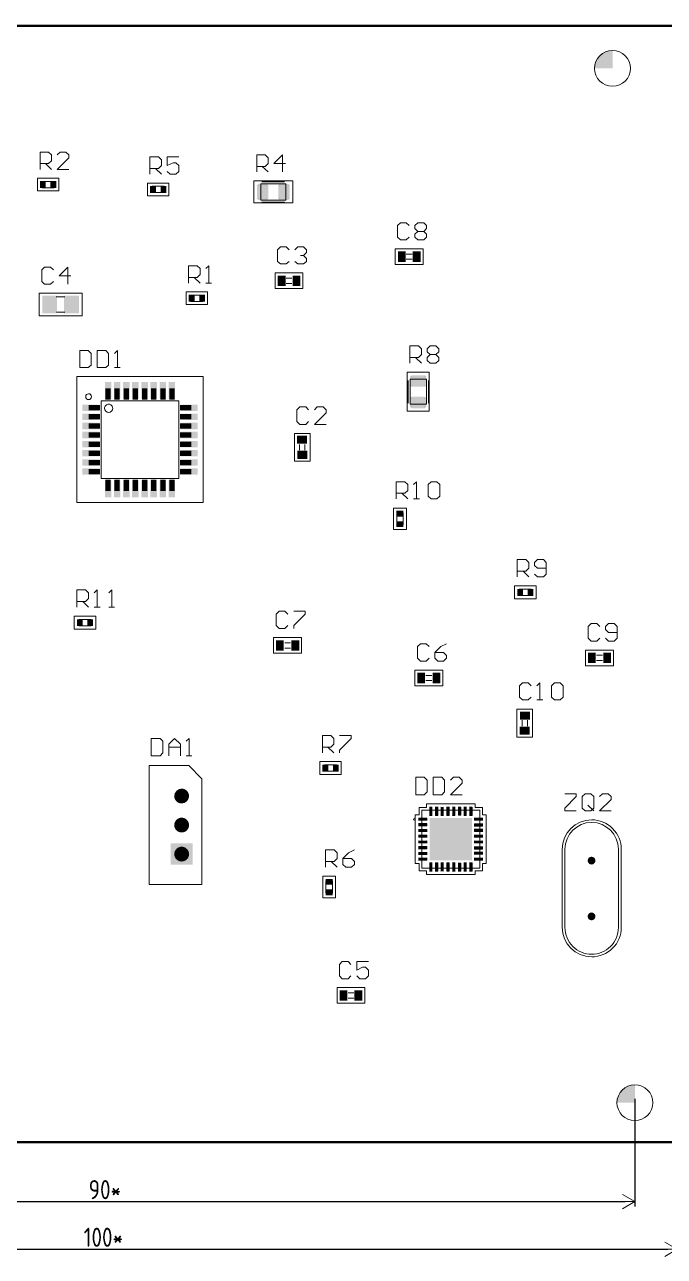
# Model space of a CAD drawing. Header units: inches. Extents: x 0 to 2654, y 0 to 957.
# Drawn here: x 2314.5 to 2481.9, y 609.4 to 931.6 of the extents above; entities that cross this region are included whole.
import ezdxf

# ---------------------------------------------------------------- set-up
doc = ezdxf.new("R2010")
doc.units = ezdxf.units.IN
doc.header["$MEASUREMENT"] = 0
doc.styles.get("Standard").update_dxf_attribs({"font": ''})
doc.styles.get('Standard').set_extended_font_data('GOST type A')
doc.dimstyles.new('ISO-25', dxfattribs={"dimtxt": 2.5, "dimasz": 2.5, "dimexe": 1.25, "dimexo": 0.625, "dimtad": 1, "dimtxsty": 'Standard', "dimcen": 2.5, "dimadec": 0, "dimazin": 0, "dimtfac": 1, "dimtmove": 0, "dimatfit": 3, "dimfxl": 1, "dimarcsym": 0})

# ---------------------------------------------------------------- blocks, each defined once
blk = doc.blocks.new('Arrow60')
at = {"lineweight": 9}
for q in [(-1.5, 0), (-1.3, 0.75), (-1.3, -0.75)]:
    blk.add_line((0, 0), q, dxfattribs=at)
blk = doc.blocks.new('*D124')
at = {"color": 0, "lineweight": -2, "transparency": 16777216}
for p, q in [((2185.01, 646.35), (2185.01, 609.98)), ((2485.27, 646.35), (2485.27, 609.98)), ((2187.51, 611.23), (2482.77, 611.23))]:
    blk.add_line(p, q, dxfattribs=at)
at = {"layer": 'Defpoints', "color": 0, "transparency": 16777216}
for p in [(2185.01, 646.98), (2485.27, 646.98), (2485.27, 611.23)]:
    blk.add_point(p, dxfattribs=at)
at = {"color": 0, "lineweight": -2, "transparency": 16777216, "xscale": 2.5, "yscale": 2.5, "zscale": 2.5, "rotation": 180}
blk.add_blockref('Arrow60', (2185.01, 611.23), dxfattribs=at)
at = {"color": 0, "lineweight": -2, "transparency": 16777216, "xscale": 2.5, "yscale": 2.5, "zscale": 2.5}
blk.add_blockref('Arrow60', (2485.27, 611.23), dxfattribs=at)
at = {"color": 0, "lineweight": 9, "transparency": 16777216, "insert": (2335.14, 614.36), "char_height": 3.5, "attachment_point": 5}
blk.add_mtext('{\\H1.42857x;100*}', dxfattribs=at)
blk = doc.blocks.new('*D125')
at = {"color": 0, "lineweight": -2, "transparency": 16777216}
for p, q in [((2197.28, 650.6), (2197.28, 622.43)), ((2474.18, 650.6), (2474.18, 622.43)), ((2199.78, 623.68), (2471.68, 623.68))]:
    blk.add_line(p, q, dxfattribs=at)
at = {"layer": 'Defpoints', "color": 0, "transparency": 16777216}
for p in [(2197.28, 651.23), (2474.18, 651.23), (2474.18, 623.68)]:
    blk.add_point(p, dxfattribs=at)
at = {"color": 0, "lineweight": -2, "transparency": 16777216, "xscale": 2.5, "yscale": 2.5, "zscale": 2.5, "rotation": 180}
blk.add_blockref('Arrow60', (2197.28, 623.68), dxfattribs=at)
at = {"color": 0, "lineweight": -2, "transparency": 16777216, "xscale": 2.5, "yscale": 2.5, "zscale": 2.5}
blk.add_blockref('Arrow60', (2474.18, 623.68), dxfattribs=at)
at = {"color": 0, "lineweight": 9, "transparency": 16777216, "insert": (2335.53, 626.81), "char_height": 3.5, "attachment_point": 5}
blk.add_mtext('{\\H1.42857x;90*}', dxfattribs=at)

msp = doc.modelspace()

# ---------------------------------------------------------------- hatches: boundary and pattern name
at = {"lineweight": 9}
h = msp.add_hatch(color=256, dxfattribs=at)
h.dxf.hatch_style = 1
h.paths.add_polyline_path([(2468.32517, 920.13605), (2463.63767, 920.13605, -0.414213562), (2468.32517, 924.82355)])
at = {"lineweight": 9, "transparency": 33554559}
for points in [[(2378.28375, 889.54934), (2377.90464, 889.93043), (2375.62428, 889.93043), (2375.32149, 889.54934), (2375.32149, 886.05559), (2375.62428, 885.67673), (2377.90464, 885.67673), (2378.28375, 886.05559)], [(2383.82915, 889.54934), (2383.52635, 889.93043), (2381.246, 889.93043), (2380.86689, 889.54934), (2380.86689, 886.05559), (2381.246, 885.67673), (2383.52635, 885.67673), (2383.82915, 886.05559)], [(2419.24523, 836.83024), (2419.62607, 837.21108), (2419.62607, 839.48945), (2419.24523, 839.86856), (2415.75148, 839.86856), (2415.37039, 839.48945), (2415.37039, 837.21108), (2415.75148, 836.83024)], [(2419.24523, 831.20852), (2419.62607, 831.58961), (2419.62607, 833.86798), (2419.24523, 834.24709), (2415.75148, 834.24709), (2415.37039, 833.86798), (2415.37039, 831.58961), (2415.75148, 831.20852)], [(2357.55396, 729.77552, 0.414551945), (2355.61579, 731.71368), (2355.61579, 731.71368, 0.414203466), (2353.67912, 729.7775), (2353.67912, 729.7775, 0.414498953), (2355.61753, 727.83909), (2355.61753, 727.83909, 0.414203507)], [(2357.55396, 729.77552, 0.414551945), (2355.61579, 731.71368), (2355.61579, 731.71368, 0.414203466), (2353.67912, 729.7775), (2353.67912, 729.7775, 0.414498953), (2355.61753, 727.83909), (2355.61753, 727.83909, 0.414203507)], [(2421.14787, 724.58616), (2421.22418, 724.66248), (2421.22418, 726.94085), (2421.14787, 727.01692), (2420.46398, 727.01692), (2420.38791, 726.94085), (2420.38791, 724.66248), (2420.46398, 724.58616)], [(2422.66604, 724.58616), (2422.74235, 724.66248), (2422.74235, 726.94085), (2422.66604, 727.01692), (2421.9824, 727.01692), (2421.90608, 726.94085), (2421.90608, 724.66248), (2421.9824, 724.58616)], [(2424.11012, 724.58616), (2424.18644, 724.66248), (2424.18644, 726.86453), (2424.11012, 726.94085), (2423.42624, 726.94085), (2423.35017, 726.86453), (2423.35017, 724.66248), (2423.42624, 724.58616)], [(2425.63027, 724.58616), (2425.70634, 724.66248), (2425.70634, 726.94085), (2425.63027, 727.01692), (2424.94639, 727.01692), (2424.87007, 726.94085), (2424.87007, 724.66248), (2424.94639, 724.58616)], [(2427.14869, 724.58616), (2427.22476, 724.66248), (2427.22476, 726.94085), (2427.14869, 727.01692), (2426.46481, 727.01692), (2426.38849, 726.94085), (2426.38849, 724.66248), (2426.46481, 724.58616)], [(2428.6686, 724.66248), (2428.74492, 724.73855), (2428.74492, 726.94085), (2428.6686, 727.01692), (2427.98496, 727.01692), (2427.90865, 726.94085), (2427.90865, 724.73855), (2427.98496, 724.66248)], [(2430.11268, 724.58616), (2430.189, 724.66248), (2430.189, 726.94085), (2430.11268, 727.01692), (2429.4288, 727.01692), (2429.35273, 726.94085), (2429.35273, 724.66248), (2429.4288, 724.58616)], [(2431.6311, 724.58616), (2431.70717, 724.66248), (2431.70717, 726.94085), (2431.6311, 727.01692), (2430.94697, 727.01692), (2430.8709, 726.94085), (2430.8709, 724.66248), (2430.94697, 724.58616)], [(2357.55396, 722.1802, 0.414573387), (2355.61579, 724.11862), (2355.61579, 724.11862, 0.414224961), (2353.67912, 722.18219), (2353.67912, 722.18219, 0.414525431), (2355.61753, 720.24402), (2355.61753, 720.24402, 0.41422999)], [(2357.55396, 722.1802, 0.414573387), (2355.61579, 724.11862), (2355.61579, 724.11862, 0.414224961), (2353.67912, 722.18219), (2353.67912, 722.18219, 0.414525431), (2355.61753, 720.24402), (2355.61753, 720.24402, 0.41422999)], [(2419.85642, 724.05467), (2419.7801, 724.13098), (2417.57805, 724.13098), (2417.50173, 724.05467), (2417.50173, 723.37078), (2417.57805, 723.37078), (2419.7801, 723.37078), (2419.85642, 723.37078)], [(2419.85642, 722.61083), (2419.7801, 722.6869), (2417.57805, 722.6869), (2417.50173, 722.61083), (2417.50173, 721.9267), (2417.57805, 721.85063), (2419.7801, 721.85063), (2419.85642, 721.9267)], [(2432.08801, 723.4471), (2432.16235, 723.37078), (2434.36638, 723.37078), (2434.4427, 723.4471), (2434.4427, 724.13098), (2434.36638, 724.13098), (2432.16235, 724.13098), (2432.08801, 724.13098)], [(2432.08801, 721.85236), (2432.16235, 721.77629), (2434.36638, 721.77629), (2434.4427, 721.85236), (2434.4427, 722.53649), (2434.36638, 722.61256), (2432.16235, 722.61256), (2432.08801, 722.53649)], [(2419.85642, 721.09241), (2419.7801, 721.16873), (2417.57805, 721.16873), (2417.50173, 721.09241), (2417.50173, 720.40853), (2417.57805, 720.33246), (2419.7801, 720.33246), (2419.85642, 720.40853)], [(2419.85642, 719.57399), (2419.7801, 719.65031), (2417.57805, 719.65031), (2417.50173, 719.57399), (2417.50173, 718.89036), (2417.57805, 718.89036), (2419.7801, 718.89036), (2419.85642, 718.89036)], [(2432.08801, 720.4846), (2432.16235, 720.40853), (2434.36638, 720.40853), (2434.4427, 720.4846), (2434.4427, 721.16873), (2434.36638, 721.2448), (2432.16235, 721.2448), (2432.08801, 721.16873)], [(2432.08801, 718.96643), (2432.16235, 718.89036), (2434.36638, 718.89036), (2434.4427, 718.96643), (2434.4427, 719.65031), (2434.36638, 719.65031), (2432.16235, 719.65031), (2432.08801, 719.65031)], [(2357.55396, 714.5833, 0.414560523), (2355.61579, 716.52157), (2355.61579, 716.52157, 0.414224961), (2353.67912, 714.58514), (2353.67912, 714.58514, 0.414502104), (2355.61753, 712.6468), (2355.61753, 712.6468, 0.414219547)], [(2357.55396, 714.5833, 0.414560523), (2355.61579, 716.52157), (2355.61579, 716.52157, 0.414224961), (2353.67912, 714.58514), (2353.67912, 714.58514, 0.414502104), (2355.61753, 712.6468), (2355.61753, 712.6468, 0.414219547)], [(2419.85642, 718.13016), (2417.50173, 718.13016), (2417.50173, 717.44627), (2417.57805, 717.3702), (2419.7801, 717.3702), (2419.85642, 717.44627)], [(2419.85642, 716.61174), (2419.7801, 716.68806), (2417.57805, 716.68806), (2417.50173, 716.61174), (2417.50173, 715.9281), (2417.57805, 715.85179), (2419.7801, 715.85179), (2419.85642, 715.9281)], [(2432.08801, 717.3702), (2434.4427, 717.3702), (2434.4427, 718.05409), (2434.36638, 718.13016), (2432.16235, 718.13016), (2432.08801, 718.05409)], [(2432.08801, 715.85179), (2432.16235, 715.77547), (2434.36638, 715.77547), (2434.4427, 715.85179), (2434.4427, 716.53567), (2434.36638, 716.61174), (2432.16235, 716.61174), (2432.08801, 716.53567)], [(2419.85642, 715.09183), (2419.7801, 715.1679), (2417.57805, 715.1679), (2417.50173, 715.09183), (2417.50173, 714.4077), (2417.57805, 714.33163), (2419.7801, 714.33163), (2419.85642, 714.4077)], [(2419.85642, 713.64775), (2417.50173, 713.64775), (2417.50173, 712.96387), (2417.57805, 712.8878), (2419.7801, 712.8878), (2419.85642, 712.96387)], [(2420.46398, 712.43237), (2420.38791, 712.35803), (2420.38791, 710.07768), (2420.46398, 710.00335), (2421.14787, 710.00335), (2421.22418, 710.07768), (2421.22418, 712.35803), (2421.14787, 712.43237)], [(2421.98414, 712.43237), (2421.90807, 712.35803), (2421.90807, 710.07768), (2421.98414, 710.00335), (2422.66802, 710.00335), (2422.74434, 710.07768), (2422.74434, 712.35803), (2422.66802, 712.43237)], [(2423.42624, 712.43237), (2423.35017, 712.35803), (2423.35017, 710.154), (2423.42624, 710.07768), (2424.11012, 710.07768), (2424.18644, 710.154), (2424.18644, 712.35803), (2424.11012, 712.43237)], [(2424.94639, 712.43237), (2424.87007, 712.35803), (2424.87007, 710.07768), (2424.94639, 710.00335), (2425.63027, 710.00335), (2425.70634, 710.07768), (2425.70634, 712.35803), (2425.63027, 712.43237)], [(2426.46481, 712.43237), (2426.38849, 712.35803), (2426.38849, 710.07768), (2426.46481, 710.00335), (2427.14869, 710.00335), (2427.22476, 710.07768), (2427.22476, 712.35803), (2427.14869, 712.43237)], [(2427.98496, 712.35803), (2427.90865, 712.2837), (2427.90865, 710.07966), (2427.98496, 710.00335), (2428.6686, 710.00335), (2428.74492, 710.07966), (2428.74492, 712.2837), (2428.6686, 712.35803)], [(2429.4288, 712.43237), (2429.35273, 712.35803), (2429.35273, 710.07768), (2429.4288, 710.00335), (2430.11268, 710.00335), (2430.189, 710.07768), (2430.189, 712.35803), (2430.11268, 712.43237)], [(2430.94722, 712.43237), (2430.8709, 712.35803), (2430.8709, 710.07768), (2430.94722, 710.00335), (2431.6311, 710.00335), (2431.70717, 710.07768), (2431.70717, 712.35803), (2431.6311, 712.43237)], [(2432.08801, 714.48402), (2432.16235, 714.4077), (2434.36638, 714.4077), (2434.4427, 714.48402), (2434.4427, 715.1679), (2434.36638, 715.24397), (2432.16235, 715.24397), (2432.08801, 715.1679)], [(2432.08801, 712.88953), (2434.4427, 712.88953), (2434.4427, 713.57341), (2434.36638, 713.64973), (2432.16235, 713.64973), (2432.08801, 713.57341)], [(2463.86698, 712.88198, 0.413677678), (2462.84116, 713.9078), (2462.84116, 713.9078, 0.41344261), (2461.81731, 712.88198), (2461.81731, 712.88198, 0.413768301), (2462.84314, 711.85615), (2462.84314, 711.85615, 0.413351883)], [(2463.86698, 712.88198, 0.413677678), (2462.84116, 713.9078), (2462.84116, 713.9078, 0.41344261), (2461.81731, 712.88198), (2461.81731, 712.88198, 0.413768301), (2462.84314, 711.85615), (2462.84314, 711.85615, 0.413351883)], [(2463.86698, 698.29743, 0.413677678), (2462.84116, 699.32325), (2462.84116, 699.32325, 0.41344261), (2461.81731, 698.29743), (2461.81731, 698.29743, 0.413768301), (2462.84314, 697.2716), (2462.84314, 697.2716, 0.413351883)], [(2463.86698, 698.29743, 0.413677678), (2462.84116, 699.32325), (2462.84116, 699.32325, 0.41344261), (2461.81731, 698.29743), (2461.81731, 698.29743, 0.413768301), (2462.84314, 697.2716), (2462.84314, 697.2716, 0.413351883)]]:
    msp.add_hatch(color=256, dxfattribs=at).paths.add_polyline_path(points)
at = {"lineweight": 9}
h = msp.add_hatch(color=256, dxfattribs=at)
h.dxf.hatch_style = 1
h.paths.add_polyline_path([(2474.17574, 649.56408), (2469.48824, 649.56408, -0.414213562), (2474.17574, 654.25158)])

# ---------------------------------------------------------------- linework, layer by layer
at = {"const_width": 0.65928}
msp.add_lwpolyline([(2185.15194, 639.23917), (2485.26708, 639.23917), (2485.26708, 931.24318), (2185.15194, 931.24318), (2185.15194, 639.23917)], dxfattribs=at)
at = {"lineweight": 9}
for points in [[(2318.56598, 893.69213), (2318.56598, 898.24888), (2320.76803, 898.24888), (2321.52823, 897.48892), (2321.52823, 895.9705), (2320.76803, 895.2103), (2318.56598, 895.2103)], [(2326.08696, 893.69213), (2323.04838, 893.69213), (2326.08696, 896.73071), (2326.08696, 897.48892), (2325.32676, 898.24888), (2323.8066, 898.24888), (2323.04838, 897.48892)], [(2347.28403, 892.49282), (2347.28403, 896.97325), (2349.56414, 896.97325), (2350.32235, 896.2133), (2350.32235, 894.69488), (2349.56414, 893.93492), (2347.28403, 893.93492)], [(2354.88083, 896.97325), (2351.84251, 896.97325), (2351.84251, 894.69488), (2353.36266, 895.45483), (2354.12088, 895.45483), (2354.88083, 894.69488), (2354.88083, 893.17472), (2354.12088, 892.49282), (2352.60246, 892.49282), (2351.84251, 893.17472)], [(2375.24517, 893.04507), (2375.24517, 897.52575), (2377.44748, 897.52575), (2378.20743, 896.76555), (2378.20743, 895.24738), (2377.44748, 894.48718), (2375.24517, 894.48718)], [(2382.0062, 893.04507), (2382.0062, 897.52575), (2379.72783, 895.24738), (2382.76615, 895.24738)], [(2320.00808, 895.2103), (2321.52823, 893.69213)], [(2348.80394, 893.93492), (2350.32235, 892.49282)], [(2376.68926, 894.48718), (2378.20743, 893.04507)], [(2375.62428, 889.54934), (2375.62428, 889.54934)], [(2376.61319, 890.46193), (2382.53745, 890.46193)], [(2377.90464, 889.54934), (2377.90464, 889.54934)], [(2381.246, 889.54934), (2381.246, 889.54934)], [(2383.52635, 889.54934), (2383.52635, 889.54934)], [(2375.62428, 886.05559), (2375.62428, 886.05559)], [(2376.61319, 885.14499), (2382.53745, 885.14499)], [(2377.90464, 886.05559), (2377.90464, 886.05559)], [(2381.246, 886.05559), (2381.246, 886.05559)], [(2383.52635, 886.05559), (2383.52635, 886.05559)], [(2415.13692, 879.00158), (2414.37895, 879.76178), (2412.8588, 879.76178), (2412.0986, 879.00158), (2412.0986, 875.96326), (2412.8588, 875.28111), (2414.37895, 875.28111), (2415.13692, 875.96326)], [(2417.41727, 877.48341), (2418.93569, 877.48341)], [(2383.71006, 872.68832), (2382.94986, 873.44827), (2381.43169, 873.44827), (2380.67174, 872.68832), (2380.67174, 869.64975), (2381.43169, 868.96611), (2382.94986, 868.96611), (2383.71006, 869.64975)], [(2385.23022, 872.68832), (2385.98844, 873.44827), (2387.50859, 873.44827), (2388.26879, 872.68832), (2388.26879, 871.92837), (2387.50859, 871.16817), (2386.74864, 871.16817), (2387.50859, 871.16817), (2388.26879, 870.40995), (2388.26879, 869.64975), (2387.50859, 868.96611), (2385.98844, 868.96611), (2385.23022, 869.64975)], [(2388.26879, 871.92837), (2388.26879, 871.92837)], [(2388.26879, 871.92837), (2388.26879, 871.92837)], [(2388.26879, 871.92837), (2388.26879, 871.92837)], [(2414.37895, 871.5589), (2415.89712, 871.5589)], [(2414.37895, 870.19113), (2415.89712, 870.19113)], [(2322.05682, 867.40618), (2321.29662, 868.16638), (2319.77821, 868.16638), (2319.01825, 867.40618), (2319.01825, 864.36761), (2319.77821, 863.68398), (2321.29662, 863.68398), (2322.05682, 864.36761)], [(2325.8551, 863.68398), (2325.8551, 868.16638), (2323.57673, 865.88603), (2326.6153, 865.88603)], [(2357.38892, 863.9444), (2357.38892, 868.50114), (2359.66903, 868.50114), (2360.42923, 867.74094), (2360.42923, 866.22277), (2359.66903, 865.46257), (2357.38892, 865.46257)], [(2361.94765, 863.9444), (2363.46755, 863.9444), (2362.7076, 863.9444), (2362.7076, 868.50114), (2361.94765, 867.74094)], [(2362.7076, 868.50114), (2362.7076, 868.50114)], [(2358.90908, 865.46257), (2360.42923, 863.9444)], [(2382.94986, 865.24366), (2384.47026, 865.24366)], [(2382.94986, 863.87763), (2384.47026, 863.87763)], [(2322.81678, 860.34261), (2325.09515, 860.34261)], [(2323.50066, 860.34261), (2324.41127, 860.34261)], [(2322.89309, 856.3917), (2325.09515, 856.3917)], [(2323.50066, 856.3917), (2324.41127, 856.3917)], [(2415.29605, 842.9832), (2415.29605, 847.53995), (2417.57443, 847.53995), (2418.33463, 846.78173), (2418.33463, 845.26158), (2417.57443, 844.50138), (2415.29605, 844.50138)], [(2338.03394, 841.8439), (2339.55211, 841.8439), (2338.79216, 841.8439), (2338.79216, 846.32457), (2338.03394, 845.56635)], [(2338.79216, 846.32457), (2338.79216, 846.32457)], [(2416.81423, 844.50138), (2418.33463, 842.9832)], [(2420.613, 845.26158), (2422.13315, 845.26158)], [(2414.83889, 832.57629), (2414.83889, 838.5008)], [(2415.75148, 839.48945), (2415.75148, 839.48945)], [(2419.24523, 839.48945), (2419.24523, 839.48945)], [(2420.15757, 832.57629), (2420.15757, 838.5008)], [(2415.75148, 837.20935), (2415.75148, 837.20935)], [(2419.24523, 837.20935), (2419.24523, 837.20935)], [(2332.03138, 834.24709), (2332.03138, 834.24709)], [(2332.03138, 834.24709), (2332.03138, 834.24709)], [(2388.82306, 830.80683), (2388.06311, 831.56678), (2386.54296, 831.56678), (2385.78474, 830.80683), (2385.78474, 827.76826), (2386.54296, 827.00831), (2388.06311, 827.00831), (2388.82306, 827.76826)], [(2393.38179, 827.00831), (2390.34148, 827.00831), (2393.38179, 830.04688), (2393.38179, 830.80683), (2392.62183, 831.56678), (2391.10143, 831.56678), (2390.34148, 830.80683)], [(2415.75148, 833.86798), (2415.75148, 833.86798)], [(2415.75148, 831.58961), (2415.75148, 831.58961)], [(2419.24523, 833.86798), (2419.24523, 833.86798)], [(2419.24523, 831.58961), (2419.24523, 831.58961)], [(2337.57678, 831.20852), (2337.57678, 831.20852)], [(2337.57678, 831.20852), (2337.57678, 831.20852)], [(2386.46862, 820.24926), (2386.46862, 821.76768)], [(2387.83465, 820.24926), (2387.83465, 821.76768)], [(2411.73578, 807.52004), (2411.73578, 812.00245), (2414.01415, 812.00245), (2414.7741, 811.2425), (2414.7741, 809.72408), (2414.01415, 808.96412), (2411.73578, 808.96412)], [(2416.29425, 807.52004), (2417.81267, 807.52004), (2417.05247, 807.52004), (2417.05247, 812.00245), (2416.29425, 811.2425)], [(2417.05247, 812.00245), (2417.05247, 812.00245)], [(2413.25395, 808.96412), (2414.7741, 807.52004)], [(2443.39673, 787.08776), (2443.39673, 791.6445), (2445.67511, 791.6445), (2446.43506, 790.88455), (2446.43506, 789.36613), (2445.67511, 788.60618), (2443.39673, 788.60618)], [(2447.95546, 787.84598), (2448.71541, 787.08776), (2450.23383, 787.08776), (2450.99378, 787.84598), (2450.99378, 790.88455), (2450.23383, 791.6445), (2448.71541, 791.6445), (2447.95546, 790.88455), (2447.95546, 790.12609), (2448.71541, 789.36613), (2450.99378, 789.36613)], [(2444.91689, 788.60618), (2446.43506, 787.08776)], [(2328.20704, 779.15609), (2328.20704, 783.71259), (2330.48566, 783.71259), (2331.24561, 782.95462), (2331.24561, 781.43422), (2330.48566, 780.67427), (2328.20704, 780.67427)], [(2332.76576, 779.15609), (2334.28393, 779.15609), (2333.52398, 779.15609), (2333.52398, 783.71259), (2332.76576, 782.95462)], [(2333.52398, 783.71259), (2333.52398, 783.71259)], [(2336.56429, 779.15609), (2338.08246, 779.15609), (2337.3225, 779.15609), (2337.3225, 783.71259), (2336.56429, 782.95462)], [(2337.3225, 783.71259), (2337.3225, 783.71259)], [(2329.72546, 780.67427), (2331.24561, 779.15609)], [(2383.39888, 777.38776), (2382.64066, 778.14772), (2381.1205, 778.14772), (2380.36055, 777.38776), (2380.36055, 774.35117), (2381.1205, 773.59097), (2382.64066, 773.59097), (2383.39888, 774.35117)], [(2384.91903, 778.14772), (2387.9576, 778.14772), (2387.9576, 777.38776), (2384.91903, 774.35117), (2384.91903, 773.59097)], [(2465.00445, 774.11327), (2464.2445, 774.87347), (2462.7241, 774.87347), (2461.96613, 774.11327), (2461.96613, 771.07494), (2462.7241, 770.31474), (2464.2445, 770.31474), (2465.00445, 771.07494)], [(2466.52287, 771.07494), (2467.28282, 770.31474), (2468.80297, 770.31474), (2469.56293, 771.07494), (2469.56293, 774.11327), (2468.80297, 774.87347), (2467.28282, 774.87347), (2466.52287, 774.11327), (2466.52287, 773.35332), (2467.28282, 772.59311), (2469.56293, 772.59311)], [(2382.56434, 769.86877), (2384.08276, 769.86877)], [(2382.56434, 768.50075), (2384.08276, 768.50075)], [(2420.35858, 768.86399), (2419.60011, 769.62221), (2418.08021, 769.62221), (2417.32001, 768.86399), (2417.32001, 765.82566), (2418.08021, 765.06546), (2419.60011, 765.06546), (2420.35858, 765.82566)], [(2424.91706, 769.62221), (2423.39888, 768.86399), (2421.87848, 767.34383), (2421.87848, 765.82566), (2422.63868, 765.06546), (2424.1571, 765.06546), (2424.91706, 765.82566), (2424.91706, 766.58388), (2424.1571, 767.34383), (2421.87848, 767.34383)], [(2464.16818, 766.59229), (2465.68833, 766.59229)], [(2464.16818, 765.2265), (2465.68833, 765.2265)], [(2419.52404, 761.34326), (2421.04221, 761.34326)], [(2419.52404, 759.97524), (2421.04221, 759.97524)], [(2447.04644, 758.64151), (2446.28823, 759.40171), (2444.76807, 759.40171), (2444.00787, 758.64151), (2444.00787, 755.60318), (2444.76807, 754.9193), (2446.28823, 754.9193), (2447.04644, 755.60318)], [(2448.5666, 754.9193), (2450.08477, 754.9193), (2449.3268, 754.9193), (2449.3268, 759.40171), (2448.5666, 758.64151)], [(2449.3268, 759.40171), (2449.3268, 759.40171)], [(2444.692, 748.08418), (2444.692, 749.60236)], [(2446.05977, 748.08418), (2446.05977, 749.60236)], [(2352.23528, 740.29592), (2352.23528, 743.33425), (2353.75543, 744.8544), (2355.27559, 743.33425), (2355.27559, 740.29592), (2355.27559, 742.57404), (2352.23528, 742.57404)], [(2356.79376, 740.29592), (2358.31416, 740.29592), (2357.55396, 740.29592), (2357.55396, 744.8544), (2356.79376, 744.09445)], [(2357.55396, 744.8544), (2357.55396, 744.8544)], [(2392.43331, 741.05836), (2392.43331, 745.61535), (2394.63537, 745.61535), (2395.39557, 744.85515), (2395.39557, 743.33698), (2394.63537, 742.57678), (2392.43331, 742.57678)], [(2396.91374, 745.61535), (2399.95429, 745.61535), (2399.95429, 744.85515), (2396.91374, 741.81683), (2396.91374, 741.05836)], [(2393.87541, 742.57678), (2395.39557, 741.05836)], [(2428.97164, 730.13156), (2425.93331, 730.13156), (2428.97164, 733.16989), (2428.97164, 733.93009), (2428.21342, 734.6883), (2426.69327, 734.6883), (2425.93331, 733.93009)], [(2355.6547, 729.81467), (2355.6547, 729.81467)], [(2355.6547, 729.81467), (2355.6547, 729.81467)], [(2455.89082, 730.38988), (2458.85308, 730.38988), (2458.85308, 729.62968), (2455.89082, 726.59136), (2455.89082, 725.90921), (2458.85308, 725.90921)], [(2467.97028, 725.90921), (2464.93171, 725.90921), (2467.97028, 728.87146), (2467.97028, 729.62968), (2467.21033, 730.38988), (2465.69017, 730.38988), (2464.93171, 729.62968)], [(2418.41233, 724.96725), (2418.41233, 726.10631), (2419.55164, 726.10631)], [(2420.46398, 726.94085), (2420.46398, 726.94085)], [(2421.14787, 726.94085), (2421.14787, 726.94085)], [(2421.90807, 726.94085), (2421.90807, 726.94085)], [(2422.5917, 726.94085), (2422.5917, 726.94085)], [(2423.42624, 726.94085), (2423.42624, 726.94085)], [(2424.11012, 726.94085), (2424.11012, 726.94085)], [(2424.94639, 726.94085), (2424.94639, 726.94085)], [(2425.63027, 726.94085), (2425.63027, 726.94085)], [(2426.39047, 726.94085), (2426.39047, 726.94085)], [(2427.07238, 726.94085), (2427.07238, 726.94085)], [(2427.90865, 726.94085), (2427.90865, 726.94085)], [(2428.59253, 726.94085), (2428.59253, 726.94085)], [(2429.4288, 726.94085), (2429.4288, 726.94085)], [(2430.11268, 726.94085), (2430.11268, 726.94085)], [(2430.8709, 726.94085), (2430.8709, 726.94085)], [(2431.55478, 726.94085), (2431.55478, 726.94085)], [(2432.46737, 726.10631), (2433.60643, 726.10631), (2433.60643, 724.96725)], [(2461.89165, 727.35131), (2463.4118, 725.90921)], [(2355.6547, 722.21737), (2355.6547, 722.21737)], [(2355.6547, 722.21737), (2355.6547, 722.21737)], [(2416.74351, 723.67357), (2416.74351, 723.67357)], [(2417.57805, 724.05467), (2417.57805, 724.05467)], [(2417.57805, 723.37078), (2417.57805, 723.37078)], [(2417.57805, 722.61083), (2417.57805, 722.61083)], [(2417.57805, 721.92868), (2417.57805, 721.92868)], [(2419.7801, 724.05467), (2419.7801, 724.05467)], [(2419.7801, 723.37078), (2419.7801, 723.37078)], [(2419.7801, 722.61083), (2419.7801, 722.61083)], [(2419.7801, 721.92868), (2419.7801, 721.92868)], [(2420.46398, 724.73855), (2420.46398, 724.73855)], [(2421.14787, 724.73855), (2421.14787, 724.73855)], [(2421.90807, 724.73855), (2421.90807, 724.73855)], [(2422.5917, 724.73855), (2422.5917, 724.73855)], [(2423.42624, 724.73855), (2423.42624, 724.73855)], [(2424.11012, 724.73855), (2424.11012, 724.73855)], [(2424.94639, 724.73855), (2424.94639, 724.73855)], [(2425.63027, 724.73855), (2425.63027, 724.73855)], [(2426.39047, 724.73855), (2426.39047, 724.73855)], [(2427.07238, 724.73855), (2427.07238, 724.73855)], [(2427.90865, 724.73855), (2427.90865, 724.73855)], [(2428.59253, 724.73855), (2428.59253, 724.73855)], [(2429.4288, 724.73855), (2429.4288, 724.73855)], [(2430.11268, 724.73855), (2430.11268, 724.73855)], [(2430.8709, 724.73855), (2430.8709, 724.73855)], [(2431.55478, 724.73855), (2431.55478, 724.73855)], [(2432.23867, 724.05467), (2432.23867, 724.05467)], [(2432.23867, 723.37078), (2432.23867, 723.37078)], [(2432.23867, 722.61083), (2432.23867, 722.61083)], [(2432.23867, 721.92868), (2432.23867, 721.92868)], [(2434.4427, 724.05467), (2434.4427, 724.05467)], [(2434.4427, 723.37078), (2434.4427, 723.37078)], [(2434.4427, 722.61083), (2434.4427, 722.61083)], [(2434.4427, 721.92868), (2434.4427, 721.92868)], [(2462.88031, 722.8689), (2462.88031, 722.8689)], [(2462.88031, 722.8689), (2462.88031, 722.8689)], [(2417.57805, 721.09241), (2417.57805, 721.09241)], [(2417.57805, 720.40853), (2417.57805, 720.40853)], [(2417.57805, 719.57399), (2417.57805, 719.57399)], [(2417.57805, 718.89036), (2417.57805, 718.89036)], [(2419.7801, 721.09241), (2419.7801, 721.09241)], [(2419.7801, 720.40853), (2419.7801, 720.40853)], [(2419.7801, 719.57399), (2419.7801, 719.57399)], [(2419.7801, 718.89036), (2419.7801, 718.89036)], [(2432.23867, 721.09241), (2432.23867, 721.09241)], [(2432.23867, 720.40853), (2432.23867, 720.40853)], [(2432.23867, 719.57399), (2432.23867, 719.57399)], [(2432.23867, 718.89036), (2432.23867, 718.89036)], [(2434.4427, 721.09241), (2434.4427, 721.09241)], [(2434.4427, 720.40853), (2434.4427, 720.40853)], [(2434.4427, 719.57399), (2434.4427, 719.57399)], [(2434.4427, 718.89036), (2434.4427, 718.89036)], [(2393.22186, 711.1331), (2393.22186, 715.69158), (2395.50023, 715.69158), (2396.26019, 714.93163), (2396.26019, 713.41346), (2395.50023, 712.65326), (2393.22186, 712.65326)], [(2400.81866, 715.69158), (2399.29876, 714.93163), (2397.78034, 713.41346), (2397.78034, 711.89306), (2398.53856, 711.1331), (2400.05871, 711.1331), (2400.81866, 711.89306), (2400.81866, 712.65326), (2400.05871, 713.41346), (2397.78034, 713.41346)], [(2417.57805, 718.13016), (2417.57805, 718.13016)], [(2417.57805, 717.44627), (2417.57805, 717.44627)], [(2417.57805, 716.61174), (2417.57805, 716.61174)], [(2417.57805, 715.9281), (2417.57805, 715.9281)], [(2419.7801, 718.13016), (2419.7801, 718.13016)], [(2419.7801, 717.44627), (2419.7801, 717.44627)], [(2419.7801, 716.61174), (2419.7801, 716.61174)], [(2419.7801, 715.9281), (2419.7801, 715.9281)], [(2432.23867, 718.13016), (2432.23867, 718.13016)], [(2432.23867, 717.44627), (2432.23867, 717.44627)], [(2432.23867, 716.61174), (2432.23867, 716.61174)], [(2432.23867, 715.9281), (2432.23867, 715.9281)], [(2434.4427, 718.13016), (2434.4427, 718.13016)], [(2434.4427, 717.44627), (2434.4427, 717.44627)], [(2434.4427, 716.61174), (2434.4427, 716.61174)], [(2434.4427, 715.9281), (2434.4427, 715.9281)], [(2455.13087, 715.80533), (2455.13087, 715.80533)], [(2469.86954, 715.8814), (2469.86954, 715.8814)], [(2469.86954, 715.8814), (2469.86954, 715.8814)], [(2470.62974, 715.80533), (2470.62974, 715.80533)], [(2394.74003, 712.65326), (2396.26019, 711.1331)], [(2417.57805, 715.09183), (2417.57805, 715.09183)], [(2417.57805, 714.4077), (2417.57805, 714.4077)], [(2417.57805, 713.64775), (2417.57805, 713.64775)], [(2417.57805, 712.96585), (2417.57805, 712.96585)], [(2419.7801, 715.09183), (2419.7801, 715.09183)], [(2419.7801, 714.4077), (2419.7801, 714.4077)], [(2419.7801, 713.64775), (2419.7801, 713.64775)], [(2419.7801, 712.96585), (2419.7801, 712.96585)], [(2420.46398, 712.28172), (2420.46398, 712.28172)], [(2421.14787, 712.28172), (2421.14787, 712.28172)], [(2421.90807, 712.28172), (2421.90807, 712.28172)], [(2422.5917, 712.28172), (2422.5917, 712.28172)], [(2423.42624, 712.28172), (2423.42624, 712.28172)], [(2424.11012, 712.28172), (2424.11012, 712.28172)], [(2424.94639, 712.28172), (2424.94639, 712.28172)], [(2425.63027, 712.28172), (2425.63027, 712.28172)], [(2426.39047, 712.28172), (2426.39047, 712.28172)], [(2427.07238, 712.28172), (2427.07238, 712.28172)], [(2427.90865, 712.28172), (2427.90865, 712.28172)], [(2428.59253, 712.28172), (2428.59253, 712.28172)], [(2429.4288, 712.28172), (2429.4288, 712.28172)], [(2430.11268, 712.28172), (2430.11268, 712.28172)], [(2430.8709, 712.28172), (2430.8709, 712.28172)], [(2431.55478, 712.28172), (2431.55478, 712.28172)], [(2432.23867, 715.09183), (2432.23867, 715.09183)], [(2432.23867, 714.4077), (2432.23867, 714.4077)], [(2432.23867, 713.64775), (2432.23867, 713.64775)], [(2432.23867, 712.96585), (2432.23867, 712.96585)], [(2434.4427, 715.09183), (2434.4427, 715.09183)], [(2434.4427, 714.4077), (2434.4427, 714.4077)], [(2434.4427, 713.64775), (2434.4427, 713.64775)], [(2434.4427, 712.96585), (2434.4427, 712.96585)], [(2462.88006, 712.91915), (2462.88006, 712.91915)], [(2462.88006, 712.91915), (2462.88006, 712.91915)], [(2419.55164, 710.91395), (2418.41233, 710.91395), (2418.41233, 712.05326)], [(2420.46398, 710.07768), (2420.46398, 710.07768)], [(2421.14787, 710.07768), (2421.14787, 710.07768)], [(2421.90807, 710.07768), (2421.90807, 710.07768)], [(2422.5917, 710.07768), (2422.5917, 710.07768)], [(2423.42624, 710.07768), (2423.42624, 710.07768)], [(2424.11012, 710.07768), (2424.11012, 710.07768)], [(2424.94639, 710.07768), (2424.94639, 710.07768)], [(2425.63027, 710.07768), (2425.63027, 710.07768)], [(2426.39047, 710.07768), (2426.39047, 710.07768)], [(2427.07238, 710.07768), (2427.07238, 710.07768)], [(2427.90865, 710.07768), (2427.90865, 710.07768)], [(2428.59253, 710.07768), (2428.59253, 710.07768)], [(2429.4288, 710.07768), (2429.4288, 710.07768)], [(2430.11268, 710.07768), (2430.11268, 710.07768)], [(2430.8709, 710.07768), (2430.8709, 710.07768)], [(2431.55478, 710.07768), (2431.55478, 710.07768)], [(2432.46737, 710.91395), (2433.60643, 710.91395), (2433.60643, 712.05326)], [(2462.88006, 698.3346), (2462.88006, 698.3346)], [(2462.88006, 698.3346), (2462.88006, 698.3346)], [(2455.13062, 695.44841), (2455.13062, 695.44841)], [(2455.89082, 695.37408), (2455.89082, 695.37408)], [(2455.89082, 695.37408), (2455.89082, 695.37408)], [(2469.86954, 695.37234), (2469.86954, 695.37234)], [(2469.86954, 695.37234), (2469.86954, 695.37234)], [(2470.6295, 695.67711), (2470.62231, 695.71973)], [(2399.90919, 685.74768), (2399.15122, 686.50788), (2397.63107, 686.50788), (2396.87087, 685.74768), (2396.87087, 682.70935), (2397.63107, 681.95113), (2399.15122, 681.95113), (2399.90919, 682.70935)], [(2404.46792, 686.50788), (2401.42959, 686.50788), (2401.42959, 684.2295), (2402.9495, 684.98971), (2403.70796, 684.98971), (2404.46792, 684.2295), (2404.46792, 682.70935), (2403.70796, 681.95113), (2402.18955, 681.95113), (2401.42959, 682.70935)], [(2462.88006, 688.38484), (2462.88006, 688.38484)], [(2462.88006, 688.38484), (2462.88006, 688.38484)], [(2462.88006, 687.70294), (2462.88006, 687.70294)], [(2462.88006, 687.70096), (2462.88006, 687.70096)], [(2399.15122, 678.305), (2400.66939, 678.305)], [(2399.15122, 676.93723), (2400.66939, 676.93723)]]:
    msp.add_lwpolyline(points, dxfattribs=at)
for points in [[(2323.50381, 891.41203), (2323.50381, 888.07066), (2317.88209, 888.07066), (2317.88209, 891.41203)], [(2319.09747, 890.57749), (2319.09747, 888.90693), (2322.28843, 888.90693), (2322.28843, 890.57749)], [(2352.29769, 890.1364), (2352.29769, 886.79479), (2346.67622, 886.79479), (2346.67622, 890.1364)], [(2384.66542, 890.69039), (2384.66542, 884.91653), (2374.48522, 884.91653), (2374.48522, 890.69039)], [(2382.84247, 889.93043), (2382.84247, 885.67673), (2376.30841, 885.67673), (2376.30841, 889.93043)], [(2351.08255, 889.30186), (2347.8916, 889.30186), (2347.8916, 887.63106), (2351.08255, 887.63106)], [(2416.65732, 879.00158), (2417.41727, 879.76178), (2418.93569, 879.76178), (2419.69565, 879.00158), (2419.69565, 878.24336), (2418.93569, 877.48341), (2419.69565, 876.72321), (2419.69565, 875.96326), (2418.93569, 875.28111), (2417.41727, 875.28111), (2416.65732, 875.96326), (2416.65732, 876.72321), (2417.41727, 877.48341), (2416.65732, 878.24336)], [(2418.78504, 872.92642), (2418.78504, 868.82337), (2411.49103, 868.82337), (2411.49103, 872.92642)], [(2387.3562, 866.61142), (2387.3562, 862.51011), (2380.06393, 862.51011), (2380.06393, 866.61142)], [(2329.57756, 861.32929), (2329.57756, 855.40478), (2318.33437, 855.40478), (2318.33437, 861.32929)], [(2362.40283, 861.66404), (2362.40283, 858.32268), (2356.78136, 858.32268), (2356.78136, 861.66404)], [(2361.18745, 860.82951), (2361.18745, 859.15895), (2357.99649, 859.15895), (2357.99649, 860.82951)], [(2419.8528, 846.78173), (2420.613, 847.53995), (2422.13315, 847.53995), (2422.8931, 846.78173), (2422.8931, 846.02178), (2422.13315, 845.26158), (2422.8931, 844.50138), (2422.8931, 843.74341), (2422.13315, 842.9832), (2420.613, 842.9832), (2419.8528, 843.74341), (2419.8528, 844.50138), (2420.613, 845.26158), (2419.8528, 846.02178)], [(2328.99281, 846.32457), (2328.99281, 841.8439), (2331.19511, 841.8439), (2331.95507, 842.52803), (2331.95507, 845.56635), (2331.19511, 846.32457)], [(2333.47522, 846.32457), (2333.47522, 841.8439), (2335.75359, 841.8439), (2336.51354, 842.52803), (2336.51354, 845.56635), (2335.75359, 846.32457)], [(2361.2042, 839.48945), (2361.2042, 806.52356), (2328.23261, 806.52356), (2328.23261, 839.48945)], [(2420.38429, 840.62876), (2420.38429, 830.4503), (2414.61217, 830.4503), (2414.61217, 840.62876)], [(2419.62607, 838.80557), (2415.37039, 838.80557), (2415.37039, 832.27325), (2419.62607, 832.27325)], [(2354.8986, 833.18385), (2354.8986, 812.82743), (2334.53821, 812.82743), (2334.53821, 833.18385)], [(2389.20242, 824.65362), (2389.20242, 817.36134), (2385.10085, 817.36134), (2385.10085, 824.65362)], [(2420.09278, 811.2425), (2420.851, 812.00245), (2422.37115, 812.00245), (2423.13135, 811.2425), (2423.13135, 808.20392), (2422.37115, 807.52004), (2420.851, 807.52004), (2420.09278, 808.20392)], [(2411.05189, 805.08928), (2411.05189, 799.46955), (2414.39499, 799.46955), (2414.39499, 805.08928)], [(2411.88816, 803.8739), (2411.88816, 800.68493), (2413.55872, 800.68493), (2413.55872, 803.8739)], [(2448.33457, 784.73332), (2448.33457, 781.38997), (2442.71285, 781.38997), (2442.71285, 784.73332)], [(2447.11919, 783.89705), (2447.11919, 782.22625), (2443.92823, 782.22625), (2443.92823, 783.89705)], [(2333.14487, 776.80141), (2333.14487, 773.45831), (2327.5234, 773.45831), (2327.5234, 776.80141)], [(2331.92949, 775.96514), (2331.92949, 774.29458), (2328.73878, 774.29458), (2328.73878, 775.96514)], [(2386.97068, 771.23653), (2386.97068, 767.13497), (2379.67642, 767.13497), (2379.67642, 771.23653)], [(2468.57452, 767.9603), (2468.57452, 763.85874), (2461.28224, 763.85874), (2461.28224, 767.9603)], [(2423.93013, 762.71102), (2423.93013, 758.60946), (2416.63612, 758.60946), (2416.63612, 762.71102)], [(2452.36512, 758.64151), (2453.12508, 759.40171), (2454.64349, 759.40171), (2455.40369, 758.64151), (2455.40369, 755.60318), (2454.64349, 754.9193), (2453.12508, 754.9193), (2452.36512, 755.60318)], [(2447.42729, 752.48854), (2447.42729, 745.198), (2443.32424, 745.198), (2443.32424, 752.48854)], [(2347.67854, 744.8544), (2347.67854, 740.29592), (2349.95691, 740.29592), (2350.71686, 741.05587), (2350.71686, 744.09445), (2349.95691, 744.8544)], [(2397.37115, 738.77826), (2397.37115, 735.43689), (2391.74943, 735.43689), (2391.74943, 738.77826)], [(2392.96481, 737.94372), (2396.15577, 737.94372), (2396.15577, 736.27316), (2392.96481, 736.27316)], [(2357.47789, 737.78885), (2360.89731, 734.29509), (2360.89731, 706.6462), (2347.14531, 706.6462), (2347.14531, 737.78885)], [(2357.47789, 737.78885), (2360.89731, 734.29509), (2360.89731, 706.6462), (2347.14531, 706.6462), (2347.14531, 737.78885)], [(2416.89416, 734.6883), (2416.89416, 730.13156), (2419.09622, 730.13156), (2419.85642, 730.89151), (2419.85642, 733.93009), (2419.09622, 734.6883)], [(2421.37632, 734.6883), (2421.37632, 730.13156), (2423.65494, 730.13156), (2424.41489, 730.89151), (2424.41489, 733.93009), (2423.65494, 734.6883)], [(2463.4118, 726.59136), (2463.4118, 729.62968), (2462.6516, 730.38988), (2461.13318, 730.38988), (2460.37323, 729.62968), (2460.37323, 726.59136), (2461.13318, 725.90921), (2462.6516, 725.90921)], [(2434.29032, 712.12958), (2435.27897, 712.12958), (2435.27897, 724.89094), (2434.29032, 724.89094), (2434.29032, 726.7902), (2432.39105, 726.7902), (2432.39105, 727.77712), (2419.62771, 727.77712), (2419.62771, 726.7902), (2417.72845, 726.7902), (2417.72845, 724.89094), (2416.74178, 724.89094), (2416.74178, 712.12958), (2417.72845, 712.12958), (2417.72845, 710.23032), (2419.62771, 710.23032), (2419.62771, 709.24339), (2432.39105, 709.24339), (2432.39105, 710.23032), (2434.29032, 710.23032)], [(2433.60643, 726.10631), (2433.60643, 710.91395), (2418.41233, 710.91395), (2418.41233, 726.10631)], [(2462.88006, 722.87064), (2462.88006, 722.79457)], [(2455.89082, 715.87967), (2455.89082, 715.8814), (2455.89082, 695.37234), (2455.89082, 715.8814)], [(2469.86954, 715.8814), (2469.86954, 695.37234)], [(2395.88108, 708.77842), (2392.53773, 708.77842), (2392.53773, 703.15868), (2395.88108, 703.15868)], [(2395.04481, 707.56304), (2395.04481, 704.37406), (2393.374, 704.37406), (2393.374, 707.56304)], [(2462.88006, 688.38657), (2462.88006, 688.46091)], [(2403.55731, 679.67078), (2403.55731, 675.56946), (2396.2633, 675.56946), (2396.2633, 679.67078)]]:
    msp.add_lwpolyline(points, close=True, dxfattribs=at)
for points in [[(2331.27118, 835.00705, 0.414040968), (2330.51098, 834.24883, 0.413031582), (2331.27118, 833.48689, 0.414357888), (2332.03138, 834.24709, 0.414425418)], [(2336.51354, 832.27325, 0.414344838), (2335.4508, 831.2105, 0.413611184), (2336.51354, 830.14355, 0.413988641), (2337.57678, 831.20852, 0.414648012)]]:
    msp.add_lwpolyline(points, format="xyb", close=True, dxfattribs=at)
for points in [[(2416.74178, 723.67556), (2416.74351, 723.67357, -0.414633965), (2416.51481, 723.44512, -0.40942725), (2416.28635, 723.67556, -0.413164034), (2416.51481, 723.90228, -0.413529818), (2416.74178, 723.67556)], [(2470.62974, 695.75343), (2470.62974, 715.80533, 0.414333557), (2462.88031, 723.55278, 0.414165669), (2455.13062, 715.80533), (2455.13062, 695.44841, 0.414153678), (2462.88006, 687.70294, 0.414345549), (2470.6295, 695.45039)], [(2462.88006, 722.87064, -0.414198351), (2469.86954, 715.8814, 0.414198351), (2462.88006, 722.87064, 0.414185057), (2455.89082, 715.87967, -0.414185057), (2462.88006, 722.87064)], [(2462.88006, 688.38657, -0.414230498), (2455.89082, 695.37408, 0.414230498), (2462.88006, 688.38484, 0.414236447), (2469.86954, 695.37234, -0.414236447), (2462.88006, 688.38657)]]:
    msp.add_lwpolyline(points, format="xyb", dxfattribs=at)
at = {"linetype": 'Continuous', "lineweight": 9}
for centre in [(2468.32517, 920.13605), (2474.17574, 649.56408)]:
    msp.add_circle(centre, 4.6875, dxfattribs=at)
at = {"lineweight": 9}
for points in [[(2416.74178, 723.67357), (2416.74351, 723.67357), (2416.74351, 723.67357), (2416.74351, 723.67357)], [(2470.62231, 695.71973), (2470.62776, 695.66795), (2470.6295, 695.57676), (2470.6295, 695.45039)]]:
    msp.add_open_spline(points, degree=3, dxfattribs=at)
at = {"lineweight": 9, "transparency": 33554559}
for points in [[(2318.56598, 890.65381), (2320.08433, 890.65381), (2318.56598, 888.83076), (2320.08433, 888.83076)], [(2321.29977, 890.65381), (2322.81987, 890.65381), (2321.29977, 888.83076), (2322.81987, 888.83076)], [(2347.3601, 889.37793), (2348.88029, 889.37793), (2347.3601, 887.55488), (2348.88029, 887.55488)], [(2350.09563, 889.37793), (2351.61398, 889.37793), (2350.09563, 887.55488), (2351.61398, 887.55488)], [(2412.17467, 872.24278), (2414.22634, 872.24278), (2412.17467, 869.5072), (2414.22634, 869.5072)], [(2416.04951, 872.24278), (2418.10118, 872.24278), (2416.04951, 869.5072), (2418.10118, 869.5072)], [(2380.74781, 865.92754), (2382.79764, 865.92754), (2380.74781, 863.19389), (2382.79764, 863.19389)], [(2384.62067, 865.92754), (2386.67234, 865.92754), (2384.62067, 863.19389), (2386.67234, 863.19389)], [(2319.17064, 860.6454), (2323.04536, 860.6454), (2319.17064, 856.08861), (2323.04536, 856.08861)], [(2320.68881, 860.56909), (2322.9691, 860.56909), (2320.68881, 856.23907), (2322.9691, 856.23907)], [(2324.86843, 860.6454), (2328.74314, 860.6454), (2324.86843, 856.08861), (2328.74314, 856.08861)], [(2325.01883, 860.56909), (2327.29912, 860.56909), (2325.01883, 856.23907), (2327.29912, 856.23907)], [(2357.46499, 860.90583), (2358.98519, 860.90583), (2357.46499, 859.08268), (2358.98519, 859.08268)], [(2360.20077, 860.90583), (2361.72087, 860.90583), (2360.20077, 859.08268), (2361.72087, 859.08268)], [(2335.52513, 838.12169), (2337.19767, 838.12169), (2335.52513, 833.63923), (2337.19767, 833.63923)], [(2337.88156, 838.12169), (2339.55216, 838.12169), (2337.88156, 833.63923), (2339.55216, 833.63923)], [(2340.31207, 838.12169), (2341.98277, 838.12169), (2340.31207, 833.63923), (2341.98277, 833.63923)], [(2342.66676, 838.12169), (2344.3393, 838.12169), (2342.66676, 833.63923), (2344.3393, 833.63923)], [(2345.09751, 838.12169), (2346.77005, 838.12169), (2345.09751, 833.63923), (2346.77005, 833.63923)], [(2347.45394, 838.12169), (2349.12464, 838.12169), (2347.45394, 833.63923), (2349.12464, 833.63923)], [(2349.8847, 838.12169), (2351.5554, 838.12169), (2349.8847, 833.63923), (2351.5554, 833.63923)], [(2352.23939, 838.12169), (2353.91009, 838.12169), (2352.23939, 833.63923), (2353.91009, 833.63923)], [(2335.67727, 836.45113), (2337.04512, 836.45113), (2335.67727, 833.48885), (2337.04512, 833.48885)], [(2338.03394, 836.45113), (2339.39985, 836.45113), (2338.03394, 833.48885), (2339.39985, 833.48885)], [(2340.4647, 836.45113), (2341.83245, 836.45113), (2340.4647, 833.48885), (2341.83245, 833.48885)], [(2342.81914, 836.45113), (2344.18689, 836.45113), (2342.81914, 833.48885), (2344.18689, 833.48885)], [(2345.2499, 836.45113), (2346.61765, 836.45113), (2345.2499, 833.48885), (2346.61765, 833.48885)], [(2347.60459, 836.45113), (2348.97234, 836.45113), (2347.60459, 833.48885), (2348.97234, 833.48885)], [(2350.03708, 836.45113), (2351.40299, 836.45113), (2350.03708, 833.48885), (2351.40299, 833.48885)], [(2352.39152, 836.45113), (2353.75927, 836.45113), (2352.39152, 833.48885), (2353.75927, 833.48885)], [(2329.60038, 832.19718), (2334.08283, 832.19718), (2329.60038, 830.52648), (2334.08283, 830.52648)], [(2331.27118, 832.04479), (2334.2353, 832.04479), (2331.27118, 830.67705), (2334.2353, 830.67705)], [(2355.20164, 832.04479), (2358.16575, 832.04479), (2355.20164, 830.67705), (2358.16575, 830.67705)], [(2355.35403, 832.19718), (2359.83638, 832.19718), (2355.35403, 830.52648), (2359.83638, 830.52648)], [(2329.60038, 829.84274), (2334.08283, 829.84274), (2329.60038, 828.17204), (2334.08283, 828.17204)], [(2331.27118, 829.6901), (2334.2353, 829.6901), (2331.27118, 828.32236), (2334.2353, 828.32236)], [(2355.20164, 829.6901), (2358.16575, 829.6901), (2355.20164, 828.32236), (2358.16575, 828.32236)], [(2355.35403, 829.84274), (2359.83638, 829.84274), (2355.35403, 828.17204), (2359.83638, 828.17204)], [(2329.60038, 827.41173), (2334.08283, 827.41173), (2329.60038, 825.74103), (2334.08283, 825.74103)], [(2329.60038, 825.05729), (2334.08283, 825.05729), (2329.60038, 823.38659), (2334.08283, 823.38659)], [(2331.27118, 827.25959), (2334.2353, 827.25959), (2331.27118, 825.89185), (2334.2353, 825.89185)], [(2331.27118, 824.9049), (2334.2353, 824.9049), (2331.27118, 823.53716), (2334.2353, 823.53716)], [(2355.20164, 827.25959), (2358.16575, 827.25959), (2355.20164, 825.89185), (2358.16575, 825.89185)], [(2355.20164, 824.9049), (2358.16575, 824.9049), (2355.20164, 823.53716), (2358.16575, 823.53716)], [(2355.35403, 827.41173), (2359.83638, 827.41173), (2355.35403, 825.74103), (2359.83638, 825.74103)], [(2355.35403, 825.05729), (2359.83638, 825.05729), (2355.35403, 823.38659), (2359.83638, 823.38659)], [(2329.60038, 822.62653), (2334.08283, 822.62653), (2329.60038, 820.95583), (2334.08283, 820.95583)], [(2331.27118, 822.47415), (2334.2353, 822.47415), (2331.27118, 821.1064), (2334.2353, 821.1064)], [(2355.20164, 822.47415), (2358.16575, 822.47415), (2355.20164, 821.1064), (2358.16575, 821.1064)], [(2355.35403, 822.62653), (2359.83638, 822.62653), (2355.35403, 820.95583), (2359.83638, 820.95583)], [(2385.78474, 824.04605), (2388.44222, 824.04605), (2385.78474, 821.92005), (2388.44222, 821.92005)], [(2329.60038, 820.27209), (2334.08283, 820.27209), (2329.60038, 818.60139), (2334.08283, 818.60139)], [(2331.27118, 820.11946), (2334.2353, 820.11946), (2331.27118, 818.75171), (2334.2353, 818.75171)], [(2355.20164, 820.11946), (2358.16575, 820.11946), (2355.20164, 818.75171), (2358.16575, 818.75171)], [(2355.35403, 820.27209), (2359.83638, 820.27209), (2355.35403, 818.60139), (2359.83638, 818.60139)], [(2385.86081, 820.09712), (2388.51829, 820.09712), (2385.86081, 817.96928), (2388.51829, 817.96928)], [(2329.60038, 817.84109), (2334.08283, 817.84109), (2329.60038, 816.17038), (2334.08283, 816.17038)], [(2329.60038, 815.48664), (2334.08283, 815.48664), (2329.60038, 813.8141), (2334.08283, 813.8141)], [(2331.27118, 817.68895), (2334.2353, 817.68895), (2331.27118, 816.3212), (2334.2353, 816.3212)], [(2331.27118, 815.33426), (2334.2353, 815.33426), (2331.27118, 813.96651), (2334.2353, 813.96651)], [(2355.20164, 817.68895), (2358.16575, 817.68895), (2355.20164, 816.3212), (2358.16575, 816.3212)], [(2355.20164, 815.33426), (2358.16575, 815.33426), (2355.20164, 813.96651), (2358.16575, 813.96651)], [(2355.35403, 817.84109), (2359.83638, 817.84109), (2355.35403, 816.17038), (2359.83638, 816.17038)], [(2355.35403, 815.48664), (2359.83638, 815.48664), (2355.35403, 813.8141), (2359.83638, 813.8141)], [(2335.52513, 812.372), (2337.19767, 812.372), (2335.52513, 807.88955), (2337.19767, 807.88955)], [(2335.67727, 812.52439), (2337.04512, 812.52439), (2335.67727, 809.56211), (2337.04512, 809.56211)], [(2337.88156, 812.372), (2339.55216, 812.372), (2337.88156, 807.88955), (2339.55216, 807.88955)], [(2338.03394, 812.52439), (2339.39985, 812.52439), (2338.03394, 809.56211), (2339.39985, 809.56211)], [(2340.31207, 812.372), (2341.98277, 812.372), (2340.31207, 807.88955), (2341.98277, 807.88955)], [(2340.4647, 812.52439), (2341.83245, 812.52439), (2340.4647, 809.56211), (2341.83245, 809.56211)], [(2342.66676, 812.372), (2344.3393, 812.372), (2342.66676, 807.88955), (2344.3393, 807.88955)], [(2342.81914, 812.52439), (2344.18689, 812.52439), (2342.81914, 809.56211), (2344.18689, 809.56211)], [(2345.09751, 812.372), (2346.77005, 812.372), (2345.09751, 807.88955), (2346.77005, 807.88955)], [(2345.2499, 812.52439), (2346.61765, 812.52439), (2345.2499, 809.56211), (2346.61765, 809.56211)], [(2347.45394, 812.372), (2349.12464, 812.372), (2347.45394, 807.88955), (2349.12464, 807.88955)], [(2347.60459, 812.52439), (2348.97234, 812.52439), (2347.60459, 809.56211), (2348.97234, 809.56211)], [(2349.8847, 812.372), (2351.5554, 812.372), (2349.8847, 807.88955), (2351.5554, 807.88955)], [(2350.03708, 812.52439), (2351.40299, 812.52439), (2350.03708, 809.56211), (2351.40299, 809.56211)], [(2352.23939, 812.372), (2353.91009, 812.372), (2352.23939, 807.88955), (2353.91009, 807.88955)], [(2352.39152, 812.52439), (2353.75927, 812.52439), (2352.39152, 809.56211), (2353.75927, 809.56211)], [(2411.81185, 804.40713), (2413.6349, 804.40713), (2411.81185, 802.88704), (2413.6349, 802.88704)], [(2411.81185, 800.15343), (2413.6349, 800.15343), (2411.81185, 801.67178), (2413.6349, 801.67178)], [(2443.39673, 783.97312), (2444.91693, 783.97312), (2443.39673, 782.15007), (2444.91693, 782.15007)], [(2446.13227, 783.97312), (2447.65052, 783.97312), (2446.13227, 782.15007), (2447.65052, 782.15007)], [(2328.20704, 776.04145), (2329.72539, 776.04145), (2328.20704, 774.2184), (2329.72539, 774.2184)], [(2330.94282, 774.21826), (2332.46107, 774.21826), (2330.94282, 776.04131), (2332.46107, 776.04131)], [(2380.28423, 770.5524), (2382.3359, 770.5524), (2380.28423, 767.81692), (2382.3359, 767.81692)], [(2384.31122, 770.5524), (2386.36288, 770.5524), (2384.31122, 767.81692), (2386.36288, 767.81692)], [(2461.88981, 767.27642), (2463.93964, 767.27642), (2461.88981, 764.54277), (2463.93964, 764.54277)], [(2465.91505, 767.27642), (2467.96663, 767.27642), (2465.91505, 764.54277), (2467.96663, 764.54277)], [(2417.24394, 759.29334), (2419.29551, 759.29334), (2417.24394, 762.02699), (2419.29551, 762.02699)], [(2421.27092, 762.02689), (2423.32259, 762.02689), (2421.27092, 759.29324), (2423.32259, 759.29324)], [(2444.08419, 751.88097), (2446.7436, 751.88097), (2444.08419, 749.75497), (2446.7436, 749.75497)], [(2444.00787, 747.9318), (2446.66719, 747.9318), (2444.00787, 745.80579), (2446.66719, 745.80579)], [(2392.43331, 738.02004), (2393.95166, 738.02004), (2392.43331, 736.19699), (2393.95166, 736.19699)], [(2395.16686, 738.02004), (2396.68706, 738.02004), (2395.16686, 736.19699), (2396.68706, 736.19699)], [(2420.46398, 724.05467), (2431.55483, 724.05467), (2420.46398, 712.96577), (2431.55483, 712.96577)], [(2352.76851, 711.81249), (2358.54061, 711.81249), (2352.76851, 717.43215), (2358.54061, 717.43215)], [(2352.76851, 711.81249), (2358.54061, 711.81249), (2352.76851, 717.43215), (2358.54061, 717.43215)], [(2393.29793, 708.09478), (2395.12098, 708.09478), (2393.29793, 706.57643), (2395.12098, 706.57643)], [(2393.29793, 705.36098), (2395.12098, 705.36098), (2393.29793, 703.84273), (2395.12098, 703.84273)], [(2396.94694, 678.98888), (2398.99861, 678.98888), (2396.94694, 676.2534), (2398.99861, 676.2534)], [(2400.82178, 678.98888), (2402.87345, 678.98888), (2400.82178, 676.2534), (2402.87345, 676.2534)]]:
    msp.add_solid(points, dxfattribs=at)

# ---------------------------------------------------------------- dimensions: what is measured, and where the dimension line sits
at = {"lineweight": 9}
for base, p1, p2, text, picture, middle in [((2474.17574, 623.68019), (2197.27868, 651.2283), (2474.17574, 651.2283), '{\\H1.42857x;90*}', '*D125', (2335.52946, 623.68019)), ((2485.26708, 611.23036), (2185.00883, 646.97761), (2485.26708, 646.97761), '{\\H1.42857x;100*}', '*D124', (2335.13795, 611.23036))]:
    dim = msp.add_linear_dim(base=base, p1=p1, p2=p2, text=text, dimstyle='ISO-25', override={"dimtxt": 3.5, "dimblk1": 'Arrow60', "dimblk2": 'Arrow60', "dimsah": 1}, dxfattribs=at)
    dim.commit()
    dim.dimension.update_dxf_attribs({"geometry": picture, "text_midpoint": middle, "dimtype": 160})

doc.saveas('drawing.dxf')
